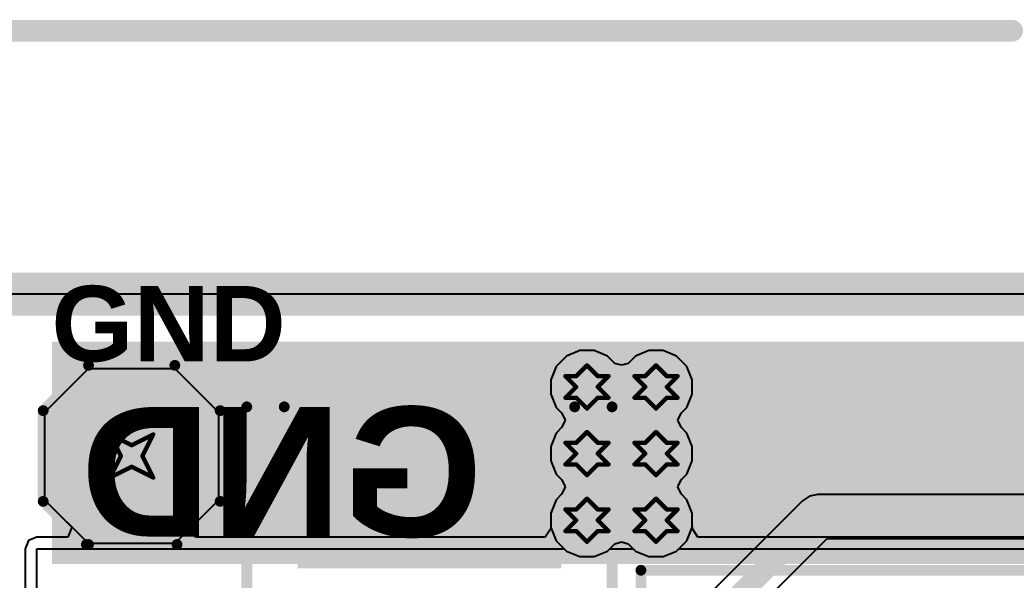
# Model space of a CAD drawing. Header units: inches. Extents: x -0.2 to 15.8, y 0 to 3.5.
# Drawn here: x 0.1292 to 0.5909, y 1.8335 to 2.093 of the extents above; entities that cross this region are included whole.
import ezdxf

# ---------------------------------------------------------------- set-up
doc = ezdxf.new("R2010")
doc.units = ezdxf.units.IN
doc.header["$MEASUREMENT"] = 0
for name, color, linetype in [('Board Outline', 76, 'Continuous'), ('Bottom Layer', 5, 'Continuous'), ('Bottom Overlay', 54, 'Continuous'), ('Bottom Solder', 6, 'Continuous'), ('Dimension', 6, 'Continuous'), ('Drill Drawing', 1, 'Continuous'), ('Multi-Layer', 9, 'Continuous'), ('Pad Holes', 156, 'Continuous'), ('Signal_1', 16, 'Continuous'), ('Signal_2', 76, 'Continuous'), ('Top Layer', 1, 'Continuous'), ('Top Overlay', 2, 'Continuous'), ('Top Paste', 8, 'Continuous'), ('Top Solder', 216, 'Continuous'), ('Via Holes', 16, 'Continuous')]:
    doc.layers.add(name, color=color, linetype=linetype)
doc.styles.add('Arial_Bold', font='', dxfattribs={"height": 0.2})
doc.styles.get('Arial_Bold').set_extended_font_data('Arial', bold=True)

msp = doc.modelspace()

# ---------------------------------------------------------------- hatches: boundary and pattern name
at = {"layer": 'Bottom Layer'}
h = msp.add_hatch(color=5, dxfattribs=at)
edge = h.paths.add_edge_path()
edge.add_arc((0.392, 1.923), 0.01181, 0, 360)
h = msp.add_hatch(color=5, dxfattribs=at)
edge = h.paths.add_edge_path()
edge.add_arc((0.424, 1.923), 0.01181, 0, 360)
msp.add_hatch(color=5, dxfattribs=at).paths.add_polyline_path([(0.19872, 1.92643), (0.16328, 1.92643), (0.14557, 1.90872), (0.14557, 1.87328), (0.16328, 1.85557), (0.19872, 1.85557), (0.21643, 1.87328), (0.21643, 1.90872)])
h = msp.add_hatch(color=5, dxfattribs=at)
edge = h.paths.add_edge_path()
edge.add_arc((0.392, 1.89213), 0.01181, 0, 360)
h = msp.add_hatch(color=5, dxfattribs=at)
edge = h.paths.add_edge_path()
edge.add_arc((0.424, 1.89213), 0.01181, 0, 360)
h = msp.add_hatch(color=5, dxfattribs=at)
edge = h.paths.add_edge_path()
edge.add_arc((0.392, 1.86125), 0.01181, 0, 360)
h = msp.add_hatch(color=5, dxfattribs=at)
edge = h.paths.add_edge_path()
edge.add_arc((0.424, 1.86125), 0.01181, 0, 360)
at = {"layer": 'Bottom Solder'}
msp.add_hatch(color=6, dxfattribs=at).paths.add_polyline_path([(0.20072, 1.93043), (0.16128, 1.93043), (0.14157, 1.91072), (0.14157, 1.87128), (0.16128, 1.85157), (0.20072, 1.85157), (0.22043, 1.87128), (0.22043, 1.91072)])
at = {"layer": 'Multi-Layer'}
msp.add_hatch(color=9, dxfattribs=at).paths.add_polyline_path([(0.19872, 1.92643), (0.16328, 1.92643), (0.14557, 1.90872), (0.14557, 1.87328), (0.16328, 1.85557), (0.19872, 1.85557), (0.21643, 1.87328), (0.21643, 1.90872)])
at = {"layer": 'Pad Holes'}
h = msp.add_hatch(color=7, dxfattribs=at)
edge = h.paths.add_edge_path()
edge.add_arc((0.181, 1.891), 0.01811, 0, 360)
at = {"layer": 'Signal_1'}
h = msp.add_hatch(color=16, dxfattribs=at)
edge = h.paths.add_edge_path()
edge.add_arc((0.392, 1.923), 0.01181, 0, 360)
h = msp.add_hatch(color=16, dxfattribs=at)
edge = h.paths.add_edge_path()
edge.add_arc((0.424, 1.923), 0.01181, 0, 360)
msp.add_hatch(color=16, dxfattribs=at).paths.add_polyline_path([(0.19872, 1.92643), (0.16328, 1.92643), (0.14557, 1.90872), (0.14557, 1.87328), (0.16328, 1.85557), (0.19872, 1.85557), (0.21643, 1.87328), (0.21643, 1.90872)])
h = msp.add_hatch(color=16, dxfattribs=at)
edge = h.paths.add_edge_path()
edge.add_arc((0.392, 1.89213), 0.01181, 0, 360)
h = msp.add_hatch(color=16, dxfattribs=at)
edge = h.paths.add_edge_path()
edge.add_arc((0.424, 1.89213), 0.01181, 0, 360)
h = msp.add_hatch(color=16, dxfattribs=at)
edge = h.paths.add_edge_path()
edge.add_arc((0.392, 1.86125), 0.01181, 0, 360)
h = msp.add_hatch(color=16, dxfattribs=at)
edge = h.paths.add_edge_path()
edge.add_arc((0.424, 1.86125), 0.01181, 0, 360)
at = {"layer": 'Signal_2'}
h = msp.add_hatch(color=76, dxfattribs=at)
edge = h.paths.add_edge_path()
edge.add_arc((0.392, 1.923), 0.01181, 0, 360)
h = msp.add_hatch(color=76, dxfattribs=at)
edge = h.paths.add_edge_path()
edge.add_arc((0.424, 1.923), 0.01181, 0, 360)
msp.add_hatch(color=76, dxfattribs=at).paths.add_polyline_path([(0.19872, 1.92643), (0.16328, 1.92643), (0.14557, 1.90872), (0.14557, 1.87328), (0.16328, 1.85557), (0.19872, 1.85557), (0.21643, 1.87328), (0.21643, 1.90872)])
h = msp.add_hatch(color=76, dxfattribs=at)
edge = h.paths.add_edge_path()
edge.add_arc((0.392, 1.89213), 0.01181, 0, 360)
h = msp.add_hatch(color=76, dxfattribs=at)
edge = h.paths.add_edge_path()
edge.add_arc((0.424, 1.89213), 0.01181, 0, 360)
h = msp.add_hatch(color=76, dxfattribs=at)
edge = h.paths.add_edge_path()
edge.add_arc((0.392, 1.86125), 0.01181, 0, 360)
h = msp.add_hatch(color=76, dxfattribs=at)
edge = h.paths.add_edge_path()
edge.add_arc((0.424, 1.86125), 0.01181, 0, 360)
at = {"layer": 'Top Layer'}
for points in [[(0.144, 1.841), (0.62, 1.841), (0.62, 1.944), (0.144, 1.944)], [(0.26191, 1.84291), (0.26191, 1.9374), (0.37609, 1.9374), (0.37609, 1.84291)], [(0.6159, 1.84879), (0.4781, 1.84879), (0.4781, 1.93541), (0.6159, 1.93541)], [(0.19872, 1.92643), (0.16328, 1.92643), (0.14557, 1.90872), (0.14557, 1.87328), (0.16328, 1.85557), (0.19872, 1.85557), (0.21643, 1.87328), (0.21643, 1.90872)]]:
    msp.add_hatch(color=1, dxfattribs=at).paths.add_polyline_path(points)
h = msp.add_hatch(color=1, dxfattribs=at)
edge = h.paths.add_edge_path()
edge.add_arc((0.392, 1.923), 0.01181, 0, 360)
h = msp.add_hatch(color=1, dxfattribs=at)
edge = h.paths.add_edge_path()
edge.add_arc((0.424, 1.923), 0.01181, 0, 360)
h = msp.add_hatch(color=1, dxfattribs=at)
edge = h.paths.add_edge_path()
edge.add_arc((0.392, 1.89213), 0.01181, 0, 360)
h = msp.add_hatch(color=1, dxfattribs=at)
edge = h.paths.add_edge_path()
edge.add_arc((0.424, 1.89213), 0.01181, 0, 360)
h = msp.add_hatch(color=1, dxfattribs=at)
edge = h.paths.add_edge_path()
edge.add_arc((0.392, 1.86125), 0.01181, 0, 360)
h = msp.add_hatch(color=1, dxfattribs=at)
edge = h.paths.add_edge_path()
edge.add_arc((0.424, 1.86125), 0.01181, 0, 360)
at = {"layer": 'Top Paste'}
for points in [[(0.26191, 1.84291), (0.26191, 1.9374), (0.37609, 1.9374), (0.37609, 1.84291)], [(0.6159, 1.84879), (0.4781, 1.84879), (0.4781, 1.93541), (0.6159, 1.93541)]]:
    msp.add_hatch(color=8, dxfattribs=at).paths.add_polyline_path(points)
at = {"layer": 'Top Solder'}
for points in [[(0.25791, 1.83891), (0.25791, 1.9414), (0.38009, 1.9414), (0.38009, 1.83891)], [(0.6179, 1.84679), (0.4761, 1.84679), (0.4761, 1.93741), (0.6179, 1.93741)], [(0.20072, 1.93043), (0.16128, 1.93043), (0.14157, 1.91072), (0.14157, 1.87128), (0.16128, 1.85157), (0.20072, 1.85157), (0.22043, 1.87128), (0.22043, 1.91072)]]:
    msp.add_hatch(color=216, dxfattribs=at).paths.add_polyline_path(points)
at = {"layer": 'Via Holes'}
h = msp.add_hatch(color=7, dxfattribs=at)
edge = h.paths.add_edge_path()
edge.add_arc((0.392, 1.923), 0.00591, 0, 360)
h = msp.add_hatch(color=7, dxfattribs=at)
edge = h.paths.add_edge_path()
edge.add_arc((0.424, 1.923), 0.00591, 0, 360)
h = msp.add_hatch(color=7, dxfattribs=at)
edge = h.paths.add_edge_path()
edge.add_arc((0.392, 1.89213), 0.00591, 0, 360)
h = msp.add_hatch(color=7, dxfattribs=at)
edge = h.paths.add_edge_path()
edge.add_arc((0.424, 1.89213), 0.00591, 0, 360)
h = msp.add_hatch(color=7, dxfattribs=at)
edge = h.paths.add_edge_path()
edge.add_arc((0.392, 1.86125), 0.00591, 0, 360)
h = msp.add_hatch(color=7, dxfattribs=at)
edge = h.paths.add_edge_path()
edge.add_arc((0.424, 1.86125), 0.00591, 0, 360)

# ---------------------------------------------------------------- linework, layer by layer
at = {"layer": 'Board Outline'}
msp.add_lwpolyline([(0, 1.966, 0.02, 0.02, 0), (1.772, 1.966, 0.02, 0.02, 0)], format="xyseb", dxfattribs=at)
at = {"layer": 'Bottom Layer'}
for p, q in [((0.00354, 1.96623), (1.772, 1.96577)), ((0.49183, 1.87025), (0.34578, 1.7242)), ((0.49514, 1.87246), (0.49183, 1.87025)), ((0.49904, 1.87324), (0.49514, 1.87246)), ((0.6941, 1.87324), (0.49904, 1.87324)), ((0.35721, 1.70679), (0.50326, 1.85284)), ((0.50326, 1.85284), (0.67789, 1.85284))]:
    msp.add_line(p, q, dxfattribs=at)
for points in [[(0.35, 1.714, 0.01, 0.01, 0), (0.49904, 1.86304, 0.01, 0.01, 0)], [(0.49904, 1.86304, 0.01, 0.01, 0), (1.28899, 1.86304, 0.01, 0.01, 0)]]:
    msp.add_lwpolyline(points, format="xyseb", dxfattribs=at)
msp.add_lwpolyline([(0.49654, 1.86304, 0.005, 0.005, 1), (0.50154, 1.86304, 0.005, 0.005, 1)], format="xyseb", close=True, dxfattribs=at)
msp.add_lwpolyline([(0.49654, 1.86304, 0.005, 0.005, 1), (0.50154, 1.86304, 0.005, 0.005, 1)], format="xyseb", close=True, dxfattribs=at)
at = {"layer": 'Dimension'}
msp.add_lwpolyline([(0, 2.088, 0.01, 0.01, 0), (0.58909, 2.088, 0.01, 0.01, 0)], format="xyseb", dxfattribs=at)
msp.add_lwpolyline([(0.58659, 2.088, 0.005, 0.005, 1), (0.59159, 2.088, 0.005, 0.005, 1)], format="xyseb", close=True, dxfattribs=at)
at = {"layer": 'Drill Drawing'}
for points in [[(0.387, 1.928, 0.002, 0.002, 0), (0.392, 1.933, 0.002, 0.002, 0)], [(0.392, 1.933, 0.002, 0.002, 0), (0.397, 1.928, 0.002, 0.002, 0)], [(0.419, 1.928, 0.002, 0.002, 0), (0.424, 1.933, 0.002, 0.002, 0)], [(0.424, 1.933, 0.002, 0.002, 0), (0.429, 1.928, 0.002, 0.002, 0)], [(0.382, 1.928, 0.002, 0.002, 0), (0.387, 1.923, 0.002, 0.002, 0)], [(0.382, 1.928, 0.002, 0.002, 0), (0.387, 1.928, 0.002, 0.002, 0)], [(0.397, 1.928, 0.002, 0.002, 0), (0.402, 1.928, 0.002, 0.002, 0)], [(0.397, 1.923, 0.002, 0.002, 0), (0.402, 1.928, 0.002, 0.002, 0)], [(0.414, 1.928, 0.002, 0.002, 0), (0.419, 1.923, 0.002, 0.002, 0)], [(0.414, 1.928, 0.002, 0.002, 0), (0.419, 1.928, 0.002, 0.002, 0)], [(0.429, 1.928, 0.002, 0.002, 0), (0.434, 1.928, 0.002, 0.002, 0)], [(0.429, 1.923, 0.002, 0.002, 0), (0.434, 1.928, 0.002, 0.002, 0)], [(0.382, 1.918, 0.002, 0.002, 0), (0.387, 1.923, 0.002, 0.002, 0)], [(0.397, 1.923, 0.002, 0.002, 0), (0.402, 1.918, 0.002, 0.002, 0)], [(0.414, 1.918, 0.002, 0.002, 0), (0.419, 1.923, 0.002, 0.002, 0)], [(0.429, 1.923, 0.002, 0.002, 0), (0.434, 1.918, 0.002, 0.002, 0)], [(0.382, 1.918, 0.002, 0.002, 0), (0.387, 1.918, 0.002, 0.002, 0)], [(0.387, 1.918, 0.002, 0.002, 0), (0.392, 1.913, 0.002, 0.002, 0)], [(0.392, 1.913, 0.002, 0.002, 0), (0.397, 1.918, 0.002, 0.002, 0)], [(0.397, 1.918, 0.002, 0.002, 0), (0.402, 1.918, 0.002, 0.002, 0)], [(0.414, 1.918, 0.002, 0.002, 0), (0.419, 1.918, 0.002, 0.002, 0)], [(0.419, 1.918, 0.002, 0.002, 0), (0.424, 1.913, 0.002, 0.002, 0)], [(0.424, 1.913, 0.002, 0.002, 0), (0.429, 1.918, 0.002, 0.002, 0)], [(0.429, 1.918, 0.002, 0.002, 0), (0.434, 1.918, 0.002, 0.002, 0)], [(0.387, 1.89712, 0.002, 0.002, 0), (0.392, 1.90213, 0.002, 0.002, 0)], [(0.392, 1.90213, 0.002, 0.002, 0), (0.397, 1.89712, 0.002, 0.002, 0)], [(0.419, 1.89712, 0.002, 0.002, 0), (0.424, 1.90213, 0.002, 0.002, 0)], [(0.424, 1.90213, 0.002, 0.002, 0), (0.429, 1.89712, 0.002, 0.002, 0)], [(0.171, 1.901, 0.002, 0.002, 0), (0.181, 1.896, 0.002, 0.002, 0)], [(0.171, 1.901, 0.002, 0.002, 0), (0.176, 1.891, 0.002, 0.002, 0)], [(0.181, 1.896, 0.002, 0.002, 0), (0.191, 1.901, 0.002, 0.002, 0)], [(0.186, 1.891, 0.002, 0.002, 0), (0.191, 1.901, 0.002, 0.002, 0)], [(0.382, 1.89712, 0.002, 0.002, 0), (0.387, 1.89213, 0.002, 0.002, 0)], [(0.382, 1.89712, 0.002, 0.002, 0), (0.387, 1.89712, 0.002, 0.002, 0)], [(0.397, 1.89712, 0.002, 0.002, 0), (0.402, 1.89712, 0.002, 0.002, 0)], [(0.397, 1.89213, 0.002, 0.002, 0), (0.402, 1.89712, 0.002, 0.002, 0)], [(0.414, 1.89712, 0.002, 0.002, 0), (0.419, 1.89213, 0.002, 0.002, 0)], [(0.414, 1.89712, 0.002, 0.002, 0), (0.419, 1.89712, 0.002, 0.002, 0)], [(0.429, 1.89712, 0.002, 0.002, 0), (0.434, 1.89712, 0.002, 0.002, 0)], [(0.429, 1.89213, 0.002, 0.002, 0), (0.434, 1.89712, 0.002, 0.002, 0)], [(0.382, 1.88712, 0.002, 0.002, 0), (0.387, 1.89213, 0.002, 0.002, 0)], [(0.397, 1.89213, 0.002, 0.002, 0), (0.402, 1.88712, 0.002, 0.002, 0)], [(0.414, 1.88712, 0.002, 0.002, 0), (0.419, 1.89213, 0.002, 0.002, 0)], [(0.429, 1.89213, 0.002, 0.002, 0), (0.434, 1.88712, 0.002, 0.002, 0)], [(0.171, 1.881, 0.002, 0.002, 0), (0.176, 1.891, 0.002, 0.002, 0)], [(0.186, 1.891, 0.002, 0.002, 0), (0.191, 1.881, 0.002, 0.002, 0)], [(0.171, 1.881, 0.002, 0.002, 0), (0.181, 1.886, 0.002, 0.002, 0)], [(0.181, 1.886, 0.002, 0.002, 0), (0.191, 1.881, 0.002, 0.002, 0)], [(0.382, 1.88712, 0.002, 0.002, 0), (0.387, 1.88712, 0.002, 0.002, 0)], [(0.387, 1.88712, 0.002, 0.002, 0), (0.392, 1.88213, 0.002, 0.002, 0)], [(0.392, 1.88213, 0.002, 0.002, 0), (0.397, 1.88712, 0.002, 0.002, 0)], [(0.397, 1.88712, 0.002, 0.002, 0), (0.402, 1.88712, 0.002, 0.002, 0)], [(0.414, 1.88712, 0.002, 0.002, 0), (0.419, 1.88712, 0.002, 0.002, 0)], [(0.419, 1.88712, 0.002, 0.002, 0), (0.424, 1.88213, 0.002, 0.002, 0)], [(0.424, 1.88213, 0.002, 0.002, 0), (0.429, 1.88712, 0.002, 0.002, 0)], [(0.429, 1.88712, 0.002, 0.002, 0), (0.434, 1.88712, 0.002, 0.002, 0)], [(0.387, 1.86625, 0.002, 0.002, 0), (0.392, 1.87125, 0.002, 0.002, 0)], [(0.392, 1.87125, 0.002, 0.002, 0), (0.397, 1.86625, 0.002, 0.002, 0)], [(0.419, 1.86625, 0.002, 0.002, 0), (0.424, 1.87125, 0.002, 0.002, 0)], [(0.424, 1.87125, 0.002, 0.002, 0), (0.429, 1.86625, 0.002, 0.002, 0)], [(0.382, 1.86625, 0.002, 0.002, 0), (0.387, 1.86125, 0.002, 0.002, 0)], [(0.382, 1.86625, 0.002, 0.002, 0), (0.387, 1.86625, 0.002, 0.002, 0)], [(0.397, 1.86625, 0.002, 0.002, 0), (0.402, 1.86625, 0.002, 0.002, 0)], [(0.397, 1.86125, 0.002, 0.002, 0), (0.402, 1.86625, 0.002, 0.002, 0)], [(0.414, 1.86625, 0.002, 0.002, 0), (0.419, 1.86125, 0.002, 0.002, 0)], [(0.414, 1.86625, 0.002, 0.002, 0), (0.419, 1.86625, 0.002, 0.002, 0)], [(0.429, 1.86625, 0.002, 0.002, 0), (0.434, 1.86625, 0.002, 0.002, 0)], [(0.429, 1.86125, 0.002, 0.002, 0), (0.434, 1.86625, 0.002, 0.002, 0)], [(0.382, 1.85625, 0.002, 0.002, 0), (0.387, 1.86125, 0.002, 0.002, 0)], [(0.397, 1.86125, 0.002, 0.002, 0), (0.402, 1.85625, 0.002, 0.002, 0)], [(0.414, 1.85625, 0.002, 0.002, 0), (0.419, 1.86125, 0.002, 0.002, 0)], [(0.429, 1.86125, 0.002, 0.002, 0), (0.434, 1.85625, 0.002, 0.002, 0)], [(0.382, 1.85625, 0.002, 0.002, 0), (0.387, 1.85625, 0.002, 0.002, 0)], [(0.387, 1.85625, 0.002, 0.002, 0), (0.392, 1.85125, 0.002, 0.002, 0)], [(0.392, 1.85125, 0.002, 0.002, 0), (0.397, 1.85625, 0.002, 0.002, 0)], [(0.397, 1.85625, 0.002, 0.002, 0), (0.402, 1.85625, 0.002, 0.002, 0)], [(0.414, 1.85625, 0.002, 0.002, 0), (0.419, 1.85625, 0.002, 0.002, 0)], [(0.419, 1.85625, 0.002, 0.002, 0), (0.424, 1.85125, 0.002, 0.002, 0)], [(0.424, 1.85125, 0.002, 0.002, 0), (0.429, 1.85625, 0.002, 0.002, 0)], [(0.429, 1.85625, 0.002, 0.002, 0), (0.434, 1.85625, 0.002, 0.002, 0)]]:
    msp.add_lwpolyline(points, format="xyseb", dxfattribs=at)
for points in [[(0.3915, 1.933, 0.001, 0.001, 1), (0.3925, 1.933, 0.001, 0.001, 1)], [(0.3915, 1.933, 0.001, 0.001, 1), (0.3925, 1.933, 0.001, 0.001, 1)], [(0.4235, 1.933, 0.001, 0.001, 1), (0.4245, 1.933, 0.001, 0.001, 1)], [(0.4235, 1.933, 0.001, 0.001, 1), (0.4245, 1.933, 0.001, 0.001, 1)], [(0.3815, 1.928, 0.001, 0.001, 1), (0.3825, 1.928, 0.001, 0.001, 1)], [(0.3815, 1.928, 0.001, 0.001, 1), (0.3825, 1.928, 0.001, 0.001, 1)], [(0.3865, 1.928, 0.001, 0.001, 1), (0.3875, 1.928, 0.001, 0.001, 1)], [(0.3865, 1.928, 0.001, 0.001, 1), (0.3875, 1.928, 0.001, 0.001, 1)], [(0.3965, 1.928, 0.001, 0.001, 1), (0.3975, 1.928, 0.001, 0.001, 1)], [(0.3965, 1.928, 0.001, 0.001, 1), (0.3975, 1.928, 0.001, 0.001, 1)], [(0.4015, 1.928, 0.001, 0.001, 1), (0.4025, 1.928, 0.001, 0.001, 1)], [(0.4015, 1.928, 0.001, 0.001, 1), (0.4025, 1.928, 0.001, 0.001, 1)], [(0.4135, 1.928, 0.001, 0.001, 1), (0.4145, 1.928, 0.001, 0.001, 1)], [(0.4135, 1.928, 0.001, 0.001, 1), (0.4145, 1.928, 0.001, 0.001, 1)], [(0.4185, 1.928, 0.001, 0.001, 1), (0.4195, 1.928, 0.001, 0.001, 1)], [(0.4185, 1.928, 0.001, 0.001, 1), (0.4195, 1.928, 0.001, 0.001, 1)], [(0.4285, 1.928, 0.001, 0.001, 1), (0.4295, 1.928, 0.001, 0.001, 1)], [(0.4285, 1.928, 0.001, 0.001, 1), (0.4295, 1.928, 0.001, 0.001, 1)], [(0.4335, 1.928, 0.001, 0.001, 1), (0.4345, 1.928, 0.001, 0.001, 1)], [(0.4335, 1.928, 0.001, 0.001, 1), (0.4345, 1.928, 0.001, 0.001, 1)], [(0.3865, 1.923, 0.001, 0.001, 1), (0.3875, 1.923, 0.001, 0.001, 1)], [(0.3865, 1.923, 0.001, 0.001, 1), (0.3875, 1.923, 0.001, 0.001, 1)], [(0.3965, 1.923, 0.001, 0.001, 1), (0.3975, 1.923, 0.001, 0.001, 1)], [(0.3965, 1.923, 0.001, 0.001, 1), (0.3975, 1.923, 0.001, 0.001, 1)], [(0.4185, 1.923, 0.001, 0.001, 1), (0.4195, 1.923, 0.001, 0.001, 1)], [(0.4185, 1.923, 0.001, 0.001, 1), (0.4195, 1.923, 0.001, 0.001, 1)], [(0.4285, 1.923, 0.001, 0.001, 1), (0.4295, 1.923, 0.001, 0.001, 1)], [(0.4285, 1.923, 0.001, 0.001, 1), (0.4295, 1.923, 0.001, 0.001, 1)], [(0.3815, 1.918, 0.001, 0.001, 1), (0.3825, 1.918, 0.001, 0.001, 1)], [(0.3815, 1.918, 0.001, 0.001, 1), (0.3825, 1.918, 0.001, 0.001, 1)], [(0.3865, 1.918, 0.001, 0.001, 1), (0.3875, 1.918, 0.001, 0.001, 1)], [(0.3865, 1.918, 0.001, 0.001, 1), (0.3875, 1.918, 0.001, 0.001, 1)], [(0.3965, 1.918, 0.001, 0.001, 1), (0.3975, 1.918, 0.001, 0.001, 1)], [(0.3965, 1.918, 0.001, 0.001, 1), (0.3975, 1.918, 0.001, 0.001, 1)], [(0.4015, 1.918, 0.001, 0.001, 1), (0.4025, 1.918, 0.001, 0.001, 1)], [(0.4015, 1.918, 0.001, 0.001, 1), (0.4025, 1.918, 0.001, 0.001, 1)], [(0.4135, 1.918, 0.001, 0.001, 1), (0.4145, 1.918, 0.001, 0.001, 1)], [(0.4135, 1.918, 0.001, 0.001, 1), (0.4145, 1.918, 0.001, 0.001, 1)], [(0.4185, 1.918, 0.001, 0.001, 1), (0.4195, 1.918, 0.001, 0.001, 1)], [(0.4185, 1.918, 0.001, 0.001, 1), (0.4195, 1.918, 0.001, 0.001, 1)], [(0.4285, 1.918, 0.001, 0.001, 1), (0.4295, 1.918, 0.001, 0.001, 1)], [(0.4285, 1.918, 0.001, 0.001, 1), (0.4295, 1.918, 0.001, 0.001, 1)], [(0.4335, 1.918, 0.001, 0.001, 1), (0.4345, 1.918, 0.001, 0.001, 1)], [(0.4335, 1.918, 0.001, 0.001, 1), (0.4345, 1.918, 0.001, 0.001, 1)], [(0.3915, 1.913, 0.001, 0.001, 1), (0.3925, 1.913, 0.001, 0.001, 1)], [(0.3915, 1.913, 0.001, 0.001, 1), (0.3925, 1.913, 0.001, 0.001, 1)], [(0.4235, 1.913, 0.001, 0.001, 1), (0.4245, 1.913, 0.001, 0.001, 1)], [(0.4235, 1.913, 0.001, 0.001, 1), (0.4245, 1.913, 0.001, 0.001, 1)], [(0.3915, 1.90213, 0.001, 0.001, 1), (0.3925, 1.90213, 0.001, 0.001, 1)], [(0.3915, 1.90213, 0.001, 0.001, 1), (0.3925, 1.90213, 0.001, 0.001, 1)], [(0.4235, 1.90213, 0.001, 0.001, 1), (0.4245, 1.90213, 0.001, 0.001, 1)], [(0.4235, 1.90213, 0.001, 0.001, 1), (0.4245, 1.90213, 0.001, 0.001, 1)], [(0.1705, 1.901, 0.001, 0.001, 1), (0.1715, 1.901, 0.001, 0.001, 1)], [(0.1705, 1.901, 0.001, 0.001, 1), (0.1715, 1.901, 0.001, 0.001, 1)], [(0.1905, 1.901, 0.001, 0.001, 1), (0.1915, 1.901, 0.001, 0.001, 1)], [(0.1905, 1.901, 0.001, 0.001, 1), (0.1915, 1.901, 0.001, 0.001, 1)], [(0.3815, 1.89712, 0.001, 0.001, 1), (0.3825, 1.89712, 0.001, 0.001, 1)], [(0.3815, 1.89712, 0.001, 0.001, 1), (0.3825, 1.89712, 0.001, 0.001, 1)], [(0.3865, 1.89712, 0.001, 0.001, 1), (0.3875, 1.89712, 0.001, 0.001, 1)], [(0.3865, 1.89712, 0.001, 0.001, 1), (0.3875, 1.89712, 0.001, 0.001, 1)], [(0.3965, 1.89712, 0.001, 0.001, 1), (0.3975, 1.89712, 0.001, 0.001, 1)], [(0.3965, 1.89712, 0.001, 0.001, 1), (0.3975, 1.89712, 0.001, 0.001, 1)], [(0.4015, 1.89712, 0.001, 0.001, 1), (0.4025, 1.89712, 0.001, 0.001, 1)], [(0.4015, 1.89712, 0.001, 0.001, 1), (0.4025, 1.89712, 0.001, 0.001, 1)], [(0.4135, 1.89712, 0.001, 0.001, 1), (0.4145, 1.89712, 0.001, 0.001, 1)], [(0.4135, 1.89712, 0.001, 0.001, 1), (0.4145, 1.89712, 0.001, 0.001, 1)], [(0.4185, 1.89712, 0.001, 0.001, 1), (0.4195, 1.89712, 0.001, 0.001, 1)], [(0.4185, 1.89712, 0.001, 0.001, 1), (0.4195, 1.89712, 0.001, 0.001, 1)], [(0.4285, 1.89712, 0.001, 0.001, 1), (0.4295, 1.89712, 0.001, 0.001, 1)], [(0.4285, 1.89712, 0.001, 0.001, 1), (0.4295, 1.89712, 0.001, 0.001, 1)], [(0.4335, 1.89712, 0.001, 0.001, 1), (0.4345, 1.89712, 0.001, 0.001, 1)], [(0.4335, 1.89712, 0.001, 0.001, 1), (0.4345, 1.89712, 0.001, 0.001, 1)], [(0.1805, 1.896, 0.001, 0.001, 1), (0.1815, 1.896, 0.001, 0.001, 1)], [(0.1805, 1.896, 0.001, 0.001, 1), (0.1815, 1.896, 0.001, 0.001, 1)], [(0.3865, 1.89213, 0.001, 0.001, 1), (0.3875, 1.89213, 0.001, 0.001, 1)], [(0.3865, 1.89213, 0.001, 0.001, 1), (0.3875, 1.89213, 0.001, 0.001, 1)], [(0.3965, 1.89213, 0.001, 0.001, 1), (0.3975, 1.89213, 0.001, 0.001, 1)], [(0.3965, 1.89213, 0.001, 0.001, 1), (0.3975, 1.89213, 0.001, 0.001, 1)], [(0.4185, 1.89213, 0.001, 0.001, 1), (0.4195, 1.89213, 0.001, 0.001, 1)], [(0.4185, 1.89213, 0.001, 0.001, 1), (0.4195, 1.89213, 0.001, 0.001, 1)], [(0.4285, 1.89213, 0.001, 0.001, 1), (0.4295, 1.89213, 0.001, 0.001, 1)], [(0.4285, 1.89213, 0.001, 0.001, 1), (0.4295, 1.89213, 0.001, 0.001, 1)], [(0.1755, 1.891, 0.001, 0.001, 1), (0.1765, 1.891, 0.001, 0.001, 1)], [(0.1755, 1.891, 0.001, 0.001, 1), (0.1765, 1.891, 0.001, 0.001, 1)], [(0.1855, 1.891, 0.001, 0.001, 1), (0.1865, 1.891, 0.001, 0.001, 1)], [(0.1855, 1.891, 0.001, 0.001, 1), (0.1865, 1.891, 0.001, 0.001, 1)], [(0.1805, 1.886, 0.001, 0.001, 1), (0.1815, 1.886, 0.001, 0.001, 1)], [(0.1805, 1.886, 0.001, 0.001, 1), (0.1815, 1.886, 0.001, 0.001, 1)], [(0.3815, 1.88712, 0.001, 0.001, 1), (0.3825, 1.88712, 0.001, 0.001, 1)], [(0.3815, 1.88712, 0.001, 0.001, 1), (0.3825, 1.88712, 0.001, 0.001, 1)], [(0.3865, 1.88712, 0.001, 0.001, 1), (0.3875, 1.88712, 0.001, 0.001, 1)], [(0.3865, 1.88712, 0.001, 0.001, 1), (0.3875, 1.88712, 0.001, 0.001, 1)], [(0.3965, 1.88712, 0.001, 0.001, 1), (0.3975, 1.88712, 0.001, 0.001, 1)], [(0.3965, 1.88712, 0.001, 0.001, 1), (0.3975, 1.88712, 0.001, 0.001, 1)], [(0.4015, 1.88712, 0.001, 0.001, 1), (0.4025, 1.88712, 0.001, 0.001, 1)], [(0.4015, 1.88712, 0.001, 0.001, 1), (0.4025, 1.88712, 0.001, 0.001, 1)], [(0.4135, 1.88712, 0.001, 0.001, 1), (0.4145, 1.88712, 0.001, 0.001, 1)], [(0.4135, 1.88712, 0.001, 0.001, 1), (0.4145, 1.88712, 0.001, 0.001, 1)], [(0.4185, 1.88712, 0.001, 0.001, 1), (0.4195, 1.88712, 0.001, 0.001, 1)], [(0.4185, 1.88712, 0.001, 0.001, 1), (0.4195, 1.88712, 0.001, 0.001, 1)], [(0.4285, 1.88712, 0.001, 0.001, 1), (0.4295, 1.88712, 0.001, 0.001, 1)], [(0.4285, 1.88712, 0.001, 0.001, 1), (0.4295, 1.88712, 0.001, 0.001, 1)], [(0.4335, 1.88712, 0.001, 0.001, 1), (0.4345, 1.88712, 0.001, 0.001, 1)], [(0.4335, 1.88712, 0.001, 0.001, 1), (0.4345, 1.88712, 0.001, 0.001, 1)], [(0.1705, 1.881, 0.001, 0.001, 1), (0.1715, 1.881, 0.001, 0.001, 1)], [(0.1705, 1.881, 0.001, 0.001, 1), (0.1715, 1.881, 0.001, 0.001, 1)], [(0.1905, 1.881, 0.001, 0.001, 1), (0.1915, 1.881, 0.001, 0.001, 1)], [(0.1905, 1.881, 0.001, 0.001, 1), (0.1915, 1.881, 0.001, 0.001, 1)], [(0.3915, 1.88213, 0.001, 0.001, 1), (0.3925, 1.88213, 0.001, 0.001, 1)], [(0.3915, 1.88213, 0.001, 0.001, 1), (0.3925, 1.88213, 0.001, 0.001, 1)], [(0.4235, 1.88213, 0.001, 0.001, 1), (0.4245, 1.88213, 0.001, 0.001, 1)], [(0.4235, 1.88213, 0.001, 0.001, 1), (0.4245, 1.88213, 0.001, 0.001, 1)], [(0.3915, 1.87125, 0.001, 0.001, 1), (0.3925, 1.87125, 0.001, 0.001, 1)], [(0.3915, 1.87125, 0.001, 0.001, 1), (0.3925, 1.87125, 0.001, 0.001, 1)], [(0.4235, 1.87125, 0.001, 0.001, 1), (0.4245, 1.87125, 0.001, 0.001, 1)], [(0.4235, 1.87125, 0.001, 0.001, 1), (0.4245, 1.87125, 0.001, 0.001, 1)], [(0.3815, 1.86625, 0.001, 0.001, 1), (0.3825, 1.86625, 0.001, 0.001, 1)], [(0.3815, 1.86625, 0.001, 0.001, 1), (0.3825, 1.86625, 0.001, 0.001, 1)], [(0.3865, 1.86625, 0.001, 0.001, 1), (0.3875, 1.86625, 0.001, 0.001, 1)], [(0.3865, 1.86625, 0.001, 0.001, 1), (0.3875, 1.86625, 0.001, 0.001, 1)], [(0.3965, 1.86625, 0.001, 0.001, 1), (0.3975, 1.86625, 0.001, 0.001, 1)], [(0.3965, 1.86625, 0.001, 0.001, 1), (0.3975, 1.86625, 0.001, 0.001, 1)], [(0.4015, 1.86625, 0.001, 0.001, 1), (0.4025, 1.86625, 0.001, 0.001, 1)], [(0.4015, 1.86625, 0.001, 0.001, 1), (0.4025, 1.86625, 0.001, 0.001, 1)], [(0.4135, 1.86625, 0.001, 0.001, 1), (0.4145, 1.86625, 0.001, 0.001, 1)], [(0.4135, 1.86625, 0.001, 0.001, 1), (0.4145, 1.86625, 0.001, 0.001, 1)], [(0.4185, 1.86625, 0.001, 0.001, 1), (0.4195, 1.86625, 0.001, 0.001, 1)], [(0.4185, 1.86625, 0.001, 0.001, 1), (0.4195, 1.86625, 0.001, 0.001, 1)], [(0.4285, 1.86625, 0.001, 0.001, 1), (0.4295, 1.86625, 0.001, 0.001, 1)], [(0.4285, 1.86625, 0.001, 0.001, 1), (0.4295, 1.86625, 0.001, 0.001, 1)], [(0.4335, 1.86625, 0.001, 0.001, 1), (0.4345, 1.86625, 0.001, 0.001, 1)], [(0.4335, 1.86625, 0.001, 0.001, 1), (0.4345, 1.86625, 0.001, 0.001, 1)], [(0.3865, 1.86125, 0.001, 0.001, 1), (0.3875, 1.86125, 0.001, 0.001, 1)], [(0.3865, 1.86125, 0.001, 0.001, 1), (0.3875, 1.86125, 0.001, 0.001, 1)], [(0.3965, 1.86125, 0.001, 0.001, 1), (0.3975, 1.86125, 0.001, 0.001, 1)], [(0.3965, 1.86125, 0.001, 0.001, 1), (0.3975, 1.86125, 0.001, 0.001, 1)], [(0.4185, 1.86125, 0.001, 0.001, 1), (0.4195, 1.86125, 0.001, 0.001, 1)], [(0.4185, 1.86125, 0.001, 0.001, 1), (0.4195, 1.86125, 0.001, 0.001, 1)], [(0.4285, 1.86125, 0.001, 0.001, 1), (0.4295, 1.86125, 0.001, 0.001, 1)], [(0.4285, 1.86125, 0.001, 0.001, 1), (0.4295, 1.86125, 0.001, 0.001, 1)], [(0.3815, 1.85625, 0.001, 0.001, 1), (0.3825, 1.85625, 0.001, 0.001, 1)], [(0.3815, 1.85625, 0.001, 0.001, 1), (0.3825, 1.85625, 0.001, 0.001, 1)], [(0.3865, 1.85625, 0.001, 0.001, 1), (0.3875, 1.85625, 0.001, 0.001, 1)], [(0.3865, 1.85625, 0.001, 0.001, 1), (0.3875, 1.85625, 0.001, 0.001, 1)], [(0.3965, 1.85625, 0.001, 0.001, 1), (0.3975, 1.85625, 0.001, 0.001, 1)], [(0.3965, 1.85625, 0.001, 0.001, 1), (0.3975, 1.85625, 0.001, 0.001, 1)], [(0.4015, 1.85625, 0.001, 0.001, 1), (0.4025, 1.85625, 0.001, 0.001, 1)], [(0.4015, 1.85625, 0.001, 0.001, 1), (0.4025, 1.85625, 0.001, 0.001, 1)], [(0.4135, 1.85625, 0.001, 0.001, 1), (0.4145, 1.85625, 0.001, 0.001, 1)], [(0.4135, 1.85625, 0.001, 0.001, 1), (0.4145, 1.85625, 0.001, 0.001, 1)], [(0.4185, 1.85625, 0.001, 0.001, 1), (0.4195, 1.85625, 0.001, 0.001, 1)], [(0.4185, 1.85625, 0.001, 0.001, 1), (0.4195, 1.85625, 0.001, 0.001, 1)], [(0.4285, 1.85625, 0.001, 0.001, 1), (0.4295, 1.85625, 0.001, 0.001, 1)], [(0.4285, 1.85625, 0.001, 0.001, 1), (0.4295, 1.85625, 0.001, 0.001, 1)], [(0.4335, 1.85625, 0.001, 0.001, 1), (0.4345, 1.85625, 0.001, 0.001, 1)], [(0.4335, 1.85625, 0.001, 0.001, 1), (0.4345, 1.85625, 0.001, 0.001, 1)], [(0.3915, 1.85125, 0.001, 0.001, 1), (0.3925, 1.85125, 0.001, 0.001, 1)], [(0.3915, 1.85125, 0.001, 0.001, 1), (0.3925, 1.85125, 0.001, 0.001, 1)], [(0.4235, 1.85125, 0.001, 0.001, 1), (0.4245, 1.85125, 0.001, 0.001, 1)], [(0.4235, 1.85125, 0.001, 0.001, 1), (0.4245, 1.85125, 0.001, 0.001, 1)]]:
    msp.add_lwpolyline(points, format="xyseb", close=True, dxfattribs=at)
at = {"layer": 'Signal_1'}
for p, q in [((0.00354, 1.96623), (1.772, 1.96577)), ((0.38866, 1.93981), (0.38248, 1.93725)), ((0.39534, 1.93981), (0.38866, 1.93981)), ((0.40152, 1.93725), (0.39534, 1.93981)), ((0.42066, 1.93981), (0.41448, 1.93725)), ((0.42734, 1.93981), (0.42066, 1.93981)), ((0.43352, 1.93725), (0.42734, 1.93981)), ((0.38248, 1.93725), (0.37775, 1.93252)), ((0.4049, 1.93388), (0.40152, 1.93725)), ((0.41448, 1.93725), (0.4111, 1.93388)), ((0.43825, 1.93252), (0.43352, 1.93725)), ((0.16078, 1.93143), (0.14057, 1.91122)), ((0.20122, 1.93143), (0.16078, 1.93143)), ((0.22143, 1.91122), (0.20122, 1.93143)), ((0.37775, 1.93252), (0.37519, 1.92634)), ((0.408, 1.93301), (0.4049, 1.93388)), ((0.4111, 1.93388), (0.408, 1.93301)), ((0.44081, 1.92634), (0.43825, 1.93252)), ((0.37519, 1.92634), (0.37519, 1.91966)), ((0.44081, 1.91966), (0.44081, 1.92634)), ((0.37519, 1.91966), (0.37775, 1.91348)), ((0.43825, 1.91348), (0.44081, 1.91966)), ((0.37775, 1.91348), (0.3804, 1.91083)), ((0.4356, 1.91083), (0.43825, 1.91348)), ((0.14057, 1.91122), (0.14057, 1.87078)), ((0.22143, 1.87078), (0.22143, 1.91122)), ((0.3804, 1.91083), (0.38192, 1.90756)), ((0.38192, 1.90756), (0.3804, 1.9043)), ((0.43408, 1.90756), (0.4356, 1.91083)), ((0.4356, 1.9043), (0.43408, 1.90756)), ((0.3804, 1.9043), (0.37775, 1.90165)), ((0.43825, 1.90165), (0.4356, 1.9043)), ((0.37775, 1.90165), (0.37519, 1.89547)), ((0.44081, 1.89547), (0.43825, 1.90165)), ((0.37519, 1.89547), (0.37519, 1.88878)), ((0.44081, 1.88878), (0.44081, 1.89547)), ((0.37519, 1.88878), (0.37775, 1.8826)), ((0.43825, 1.8826), (0.44081, 1.88878)), ((0.37775, 1.8826), (0.3804, 1.87995)), ((0.3804, 1.87995), (0.38192, 1.87669)), ((0.43408, 1.87669), (0.4356, 1.87995)), ((0.4356, 1.87995), (0.43825, 1.8826)), ((0.38192, 1.87669), (0.3804, 1.87342)), ((0.4356, 1.87342), (0.43408, 1.87669)), ((0.14057, 1.87078), (0.15332, 1.85803)), ((0.20868, 1.85803), (0.22143, 1.87078)), ((0.37775, 1.87077), (0.37519, 1.86459)), ((0.3804, 1.87342), (0.37775, 1.87077)), ((0.43825, 1.87077), (0.4356, 1.87342)), ((0.44081, 1.86459), (0.43825, 1.87077)), ((0.37519, 1.86459), (0.37519, 1.85791)), ((0.44081, 1.85841), (0.44081, 1.86459)), ((0.15332, 1.85803), (0.15141, 1.85341)), ((0.21059, 1.85341), (0.20868, 1.85803)), ((0.37533, 1.85757), (0.37255, 1.85341)), ((0.37519, 1.85791), (0.37533, 1.85757)), ((0.44122, 1.85675), (0.44081, 1.85841)), ((0.44345, 1.85341), (0.44122, 1.85675)), ((0.13317, 1.85183), (0.13159, 1.848)), ((0.137, 1.85341), (0.13317, 1.85183)), ((0.15141, 1.85341), (0.137, 1.85341)), ((0.37255, 1.85341), (0.21059, 1.85341)), ((1.31156, 1.85341), (0.44345, 1.85341)), ((0.13159, 1.848), (0.13159, 1.558)), ((0.137, 1.558), (0.137, 1.848)), ((0.137, 1.848), (0.214, 1.848)), ((0.214, 1.848), (0.38148, 1.848)), ((0.38148, 1.848), (0.38248, 1.847)), ((0.38248, 1.847), (0.38866, 1.84444)), ((0.39534, 1.84444), (0.40152, 1.847)), ((0.40152, 1.847), (0.40252, 1.848)), ((0.40252, 1.848), (0.41348, 1.848)), ((0.41348, 1.848), (0.41448, 1.847)), ((0.41448, 1.847), (0.42066, 1.84444)), ((0.42734, 1.84444), (0.43352, 1.847)), ((0.43352, 1.847), (0.43452, 1.848)), ((0.43452, 1.848), (1.67139, 1.848)), ((0.38866, 1.84444), (0.39534, 1.84444)), ((0.42066, 1.84444), (0.42734, 1.84444))]:
    msp.add_line(p, q, dxfattribs=at)
at = {"layer": 'Signal_2'}
for p, q in [((0.00354, 1.96623), (1.772, 1.96577)), ((0.38866, 1.93981), (0.38248, 1.93725)), ((0.39534, 1.93981), (0.38866, 1.93981)), ((0.40152, 1.93725), (0.39534, 1.93981)), ((0.42066, 1.93981), (0.41448, 1.93725)), ((0.42734, 1.93981), (0.42066, 1.93981)), ((0.43352, 1.93725), (0.42734, 1.93981)), ((0.38248, 1.93725), (0.37775, 1.93252)), ((0.4049, 1.93388), (0.40152, 1.93725)), ((0.41448, 1.93725), (0.4111, 1.93388)), ((0.43825, 1.93252), (0.43352, 1.93725)), ((0.16078, 1.93143), (0.14057, 1.91122)), ((0.20122, 1.93143), (0.16078, 1.93143)), ((0.22143, 1.91122), (0.20122, 1.93143)), ((0.37775, 1.93252), (0.37519, 1.92634)), ((0.408, 1.93301), (0.4049, 1.93388)), ((0.4111, 1.93388), (0.408, 1.93301)), ((0.44081, 1.92634), (0.43825, 1.93252)), ((0.37519, 1.92634), (0.37519, 1.91966)), ((0.44081, 1.91966), (0.44081, 1.92634)), ((0.37519, 1.91966), (0.37775, 1.91348)), ((0.43825, 1.91348), (0.44081, 1.91966)), ((0.37775, 1.91348), (0.3804, 1.91083)), ((0.4356, 1.91083), (0.43825, 1.91348)), ((0.14057, 1.91122), (0.14057, 1.87078)), ((0.22143, 1.87078), (0.22143, 1.91122)), ((0.3804, 1.91083), (0.38192, 1.90756)), ((0.38192, 1.90756), (0.3804, 1.9043)), ((0.43408, 1.90756), (0.4356, 1.91083)), ((0.4356, 1.9043), (0.43408, 1.90756)), ((0.3804, 1.9043), (0.37775, 1.90165)), ((0.43825, 1.90165), (0.4356, 1.9043)), ((0.37775, 1.90165), (0.37519, 1.89547)), ((0.44081, 1.89547), (0.43825, 1.90165)), ((0.37519, 1.89547), (0.37519, 1.88878)), ((0.44081, 1.88878), (0.44081, 1.89547)), ((0.37519, 1.88878), (0.37775, 1.8826)), ((0.43825, 1.8826), (0.44081, 1.88878)), ((0.37775, 1.8826), (0.3804, 1.87995)), ((0.3804, 1.87995), (0.38192, 1.87669)), ((0.43408, 1.87669), (0.4356, 1.87995)), ((0.4356, 1.87995), (0.43825, 1.8826)), ((0.38192, 1.87669), (0.3804, 1.87342)), ((0.4356, 1.87342), (0.43408, 1.87669)), ((0.14057, 1.87078), (0.16078, 1.85057)), ((0.20122, 1.85057), (0.22143, 1.87078)), ((0.37775, 1.87077), (0.37519, 1.86459)), ((0.3804, 1.87342), (0.37775, 1.87077)), ((0.43825, 1.87077), (0.4356, 1.87342)), ((0.44081, 1.86459), (0.43825, 1.87077)), ((0.37519, 1.86459), (0.37519, 1.85791)), ((0.44081, 1.85791), (0.44081, 1.86459)), ((0.37519, 1.85791), (0.37775, 1.85173)), ((0.43825, 1.85173), (0.44081, 1.85791)), ((0.37775, 1.85173), (0.38248, 1.847)), ((0.43352, 1.847), (0.43825, 1.85173)), ((0.16078, 1.85057), (0.20122, 1.85057)), ((0.38248, 1.847), (0.38866, 1.84444)), ((0.39534, 1.84444), (0.40152, 1.847)), ((0.40152, 1.847), (0.4049, 1.85037)), ((0.4049, 1.85037), (0.408, 1.85124)), ((0.408, 1.85124), (0.4111, 1.85037)), ((0.4111, 1.85037), (0.41448, 1.847)), ((0.41448, 1.847), (0.42066, 1.84444)), ((0.42734, 1.84444), (0.43352, 1.847)), ((0.38866, 1.84444), (0.39534, 1.84444)), ((0.42066, 1.84444), (0.42734, 1.84444))]:
    msp.add_line(p, q, dxfattribs=at)
at = {"layer": 'Top Layer'}
msp.add_line((0.00354, 1.96623), (1.772, 1.96577), dxfattribs=at)
for points in [[(0.31216, 1.894, 0.025, 0.025, 0), (0.316, 1.89016, 0.025, 0.025, 0)], [(0.316, 1.89016, 0.025, 0.025, 0), (0.424, 1.89016, 0.025, 0.025, 0)], [(0.54206, 1.89016, 0.025, 0.025, 0), (0.544, 1.8921, 0.025, 0.025, 0)]]:
    msp.add_lwpolyline(points, format="xyseb", dxfattribs=at)
for points in [[(0.30591, 1.894, 0.0125, 0.0125, 1), (0.31841, 1.894, 0.0125, 0.0125, 1)], [(0.30975, 1.89016, 0.0125, 0.0125, 1), (0.32225, 1.89016, 0.0125, 0.0125, 1)], [(0.30975, 1.89016, 0.0125, 0.0125, 1), (0.32225, 1.89016, 0.0125, 0.0125, 1)], [(0.41775, 1.89016, 0.0125, 0.0125, 1), (0.43025, 1.89016, 0.0125, 0.0125, 1)], [(0.53581, 1.89016, 0.0125, 0.0125, 1), (0.54831, 1.89016, 0.0125, 0.0125, 1)], [(0.53775, 1.8921, 0.0125, 0.0125, 1), (0.55025, 1.8921, 0.0125, 0.0125, 1)]]:
    msp.add_lwpolyline(points, format="xyseb", close=True, dxfattribs=at)
at = {"layer": 'Top Overlay'}
for points in [[(0.14, 1.912, 0.005, 0.005, 0), (0.161, 1.933, 0.005, 0.005, 0)], [(0.161, 1.933, 0.005, 0.005, 0), (0.201, 1.933, 0.005, 0.005, 0)], [(0.201, 1.933, 0.005, 0.005, 0), (0.222, 1.912, 0.005, 0.005, 0)], [(0.23435, 1.91378, 0.005, 0.005, 0), (0.2517, 1.91378, 0.005, 0.005, 0)], [(0.23435, 1.62638, 0.005, 0.005, 0), (0.23435, 1.91378, 0.005, 0.005, 0)], [(0.3863, 1.91378, 0.005, 0.005, 0), (0.40365, 1.91378, 0.005, 0.005, 0)], [(0.40365, 1.62638, 0.005, 0.005, 0), (0.40365, 1.91378, 0.005, 0.005, 0)], [(0.14, 1.87, 0.005, 0.005, 0), (0.14, 1.912, 0.005, 0.005, 0)], [(0.222, 1.87, 0.005, 0.005, 0), (0.222, 1.912, 0.005, 0.005, 0)], [(0.14, 1.87, 0.005, 0.005, 0), (0.16, 1.85, 0.005, 0.005, 0)], [(0.202, 1.85, 0.005, 0.005, 0), (0.222, 1.87, 0.005, 0.005, 0)], [(0.161, 1.85, 0.005, 0.005, 0), (0.202, 1.85, 0.005, 0.005, 0)], [(0.417, 1.83808, 0.005, 0.005, 0), (0.677, 1.83808, 0.005, 0.005, 0)], [(0.417, 1.69808, 0.005, 0.005, 0), (0.417, 1.83808, 0.005, 0.005, 0)]]:
    msp.add_lwpolyline(points, format="xyseb", dxfattribs=at)
for points in [[(0.15975, 1.933, 0.0025, 0.0025, 1), (0.16225, 1.933, 0.0025, 0.0025, 1)], [(0.15975, 1.933, 0.0025, 0.0025, 1), (0.16225, 1.933, 0.0025, 0.0025, 1)], [(0.19975, 1.933, 0.0025, 0.0025, 1), (0.20225, 1.933, 0.0025, 0.0025, 1)], [(0.19975, 1.933, 0.0025, 0.0025, 1), (0.20225, 1.933, 0.0025, 0.0025, 1)], [(0.2331, 1.91378, 0.0025, 0.0025, 1), (0.2356, 1.91378, 0.0025, 0.0025, 1)], [(0.2331, 1.91378, 0.0025, 0.0025, 1), (0.2356, 1.91378, 0.0025, 0.0025, 1)], [(0.25045, 1.91378, 0.0025, 0.0025, 1), (0.25295, 1.91378, 0.0025, 0.0025, 1)], [(0.38505, 1.91378, 0.0025, 0.0025, 1), (0.38755, 1.91378, 0.0025, 0.0025, 1)], [(0.4024, 1.91378, 0.0025, 0.0025, 1), (0.4049, 1.91378, 0.0025, 0.0025, 1)], [(0.4024, 1.91378, 0.0025, 0.0025, 1), (0.4049, 1.91378, 0.0025, 0.0025, 1)], [(0.13875, 1.912, 0.0025, 0.0025, 1), (0.14125, 1.912, 0.0025, 0.0025, 1)], [(0.13875, 1.912, 0.0025, 0.0025, 1), (0.14125, 1.912, 0.0025, 0.0025, 1)], [(0.22075, 1.912, 0.0025, 0.0025, 1), (0.22325, 1.912, 0.0025, 0.0025, 1)], [(0.22075, 1.912, 0.0025, 0.0025, 1), (0.22325, 1.912, 0.0025, 0.0025, 1)], [(0.13875, 1.87, 0.0025, 0.0025, 1), (0.14125, 1.87, 0.0025, 0.0025, 1)], [(0.13875, 1.87, 0.0025, 0.0025, 1), (0.14125, 1.87, 0.0025, 0.0025, 1)], [(0.22075, 1.87, 0.0025, 0.0025, 1), (0.22325, 1.87, 0.0025, 0.0025, 1)], [(0.22075, 1.87, 0.0025, 0.0025, 1), (0.22325, 1.87, 0.0025, 0.0025, 1)], [(0.15875, 1.85, 0.0025, 0.0025, 1), (0.16125, 1.85, 0.0025, 0.0025, 1)], [(0.15975, 1.85, 0.0025, 0.0025, 1), (0.16225, 1.85, 0.0025, 0.0025, 1)], [(0.20075, 1.85, 0.0025, 0.0025, 1), (0.20325, 1.85, 0.0025, 0.0025, 1)], [(0.20075, 1.85, 0.0025, 0.0025, 1), (0.20325, 1.85, 0.0025, 0.0025, 1)], [(0.41575, 1.83808, 0.0025, 0.0025, 1), (0.41825, 1.83808, 0.0025, 0.0025, 1)], [(0.41575, 1.83808, 0.0025, 0.0025, 1), (0.41825, 1.83808, 0.0025, 0.0025, 1)]]:
    msp.add_lwpolyline(points, format="xyseb", close=True, dxfattribs=at)

# ---------------------------------------------------------------- texts
at = {"layer": 'Bottom Overlay', "style": 'Arial_Bold', "text_generation_flag": 2}
msp.add_text('GND', height=0.06, rotation=360, dxfattribs=at).set_placement((0.34356, 1.8537))
at = {"layer": 'Top Overlay', "style": 'Arial_Bold'}
msp.add_text('GND', height=0.035, rotation=360, dxfattribs=at).set_placement((0.1438, 1.93482))

doc.saveas('drawing.dxf')
